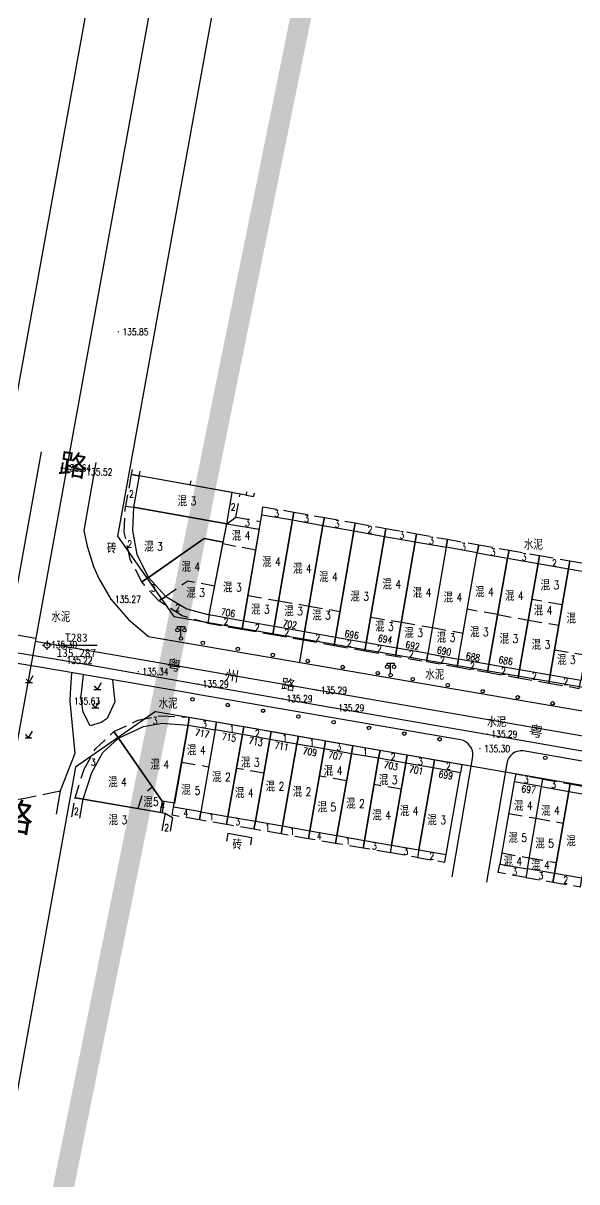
# Model space of a CAD drawing. Extents: x 529262 to 576451, y 2694391 to 2717535.
# Drawn here: x 562983.1 to 563063.2, y 2710681.8 to 2710849.6 of the extents above; entities that cross this region are included whole.
import ezdxf
from ezdxf.enums import TextEntityAlignment as Align
from ezdxf.xclip import XClip

# ---------------------------------------------------------------- set-up
doc = ezdxf.new("R2010")
doc.units = 0
doc.header["$XCLIPFRAME"] = 0
doc.linetypes.add('X3', pattern=[5, 4, -1])
doc.linetypes.add('X5', pattern=[3, 2, -1])
for name, color, linetype in [('DLDW', 8, 'Continuous'), ('DLSS', 4, 'Continuous'), ('GCD', 8, 'Continuous'), ('JMD', 8, 'Continuous'), ('KZD', 8, 'Continuous'), ('PP-COM', 7, 'Continuous'), ('RD-中线', 40, 'Continuous'), ('RD-红线', 7, 'Continuous'), ('RD-路名', 7, 'Continuous'), ('ZBTZ', 8, 'Continuous'), ('ZJ', 7, 'Continuous'), ('污水管径标注_W10-', 202, 'Continuous')]:
    doc.layers.add(name, color=color, linetype=linetype)
doc.styles.add('HZ', font='rs.shx', dxfattribs={"width": 0.8, "bigfont": 'hztxt.shx'})
doc.styles.add('等线体', font='simhei.ttf')
doc.styles.add('黑体', font='simhei.ttf')
doc.linetypes.add('1161', pattern='A,0,[149,AAA.SHX,S=0.15,R=0,X=0,Y=0],-1.6', length=1.6)

# ---------------------------------------------------------------- blocks, each defined once
blk = doc.blocks.new('A$C19FD0107')
at = {"layer": 'RD-中线', "color": 8, "linetype": 'Continuous', "flags": 128}
blk.add_lwpolyline([(-7926.85, 16857.8), (-7983.61, 16535.02, 0.000335), (-7984.3, 16531.06), (-7992.62, 16483.39, -0.001605), (-7995.99, 16464.44), (-8013.11, 16369.92)], format="xyb", dxfattribs=at)
at = {"layer": 'RD-中线', "color": 8}
blk.add_lwpolyline([(-8300.43, 16419.57), (-8013.11, 16369.92)], dxfattribs=at)
at = {"layer": 'RD-中线', "color": 8, "linetype": 'Continuous', "flags": 128}
blk.add_lwpolyline([(-8013.11, 16369.92), (-8033.63, 16256.59)], dxfattribs=at)
at = {"layer": 'RD-中线', "color": 8}
blk.add_lwpolyline([(-7433.31, 16268.2), (-7445.44, 16270.31, -0.00032), (-7446.07, 16270.42), (-7580.09, 16293.87, 0.002484), (-7581.56, 16294.12), (-7591.96, 16295.83, -0.002386), (-7593.37, 16296.07), (-7727.75, 16319.52, -0.004068), (-7730.15, 16319.96), (-7740.24, 16321.9, 0.004219), (-7742.73, 16322.35), (-7875.73, 16345.48, -0.003742), (-7877.94, 16345.88), (-7887.44, 16347.68, 0.004018), (-7889.81, 16348.11), (-8013.19, 16369.43)], format="xyb", dxfattribs=at)
at = {"layer": 'RD-红线', "color": 8, "linetype": 'Continuous', "flags": 128}
for points in [[(-8004.93, 16465.56), (-8018.08, 16392.99), (-8018.96, 16388.11)], [(-7987.18, 16462.57), (-8001.28, 16384.71)], [(-8007.34, 16351.25), (-8019.92, 16281.76), (-8020.82, 16276.8)]]:
    blk.add_lwpolyline(points, dxfattribs=at)
at = {"layer": 'RD-红线', "color": 8, "linetype": 'Continuous'}
for points in [[(-8001.28, 16384.71), (-7993.14, 16373.07, 0.41657)], [(-7995.8, 16359.32), (-8007.34, 16351.25, 0.411861)]]:
    blk.add_lwpolyline(points, format="xyb", dxfattribs=at)
at = {"layer": 'RD-红线', "color": 8}
for points in [[(-7993.14, 16373.07), (-7982.24, 16371.19), (-7897.23, 16356.5)], [(-7995.8, 16359.32), (-7985.02, 16357.46), (-7899.72, 16342.72)]]:
    blk.add_lwpolyline(points, dxfattribs=at)
blk = doc.blocks.new('GC200')
at = {"linetype": 'Continuous', "const_width": 0.2, "flags": 128}
blk.add_lwpolyline([(-0.1, 0, 1), (0.1, 0, 1)], format="xyb", close=True, dxfattribs=at)
blk = doc.blocks.new('gc170')
at = {"color": 8, "linetype": 'Continuous'}
blk.add_circle((0, 0), 0.5, dxfattribs=at)
blk = doc.blocks.new('gc123')
at = {"color": 8}
for p, q in [((-1, 0), (1, 0)), ((0, 0), (-0.8, 1)), ((0, 0), (1.2, 2))]:
    blk.add_line(p, q, dxfattribs=at)
blk = doc.blocks.new('gc097')
at = {"color": 8}
for p, q in [((-1, 2.9), (-1, 3.5)), ((-1, 3.5), (1, 3.5)), ((0, 0.5), (0, 3.5)), ((1, 3.5), (1, 2.9))]:
    blk.add_line(p, q, dxfattribs=at)
for centre in [(-1, 2.4), (0, 0), (1, 2.4)]:
    blk.add_circle(centre, 0.5, dxfattribs=at)
blk = doc.blocks.new('gc116')
at = {"color": 8}
for p, q in [((-1.3, 0), (-0.8, 0)), ((0, 1.3), (0, 0.8)), ((1.3, 0), (0.8, 0)), ((0, -1.3), (0, -0.8))]:
    blk.add_line(p, q, dxfattribs=at)
blk.add_circle((0, 0), 0.8, dxfattribs=at)
blk.add_point((0, 0), dxfattribs=at)

msp = doc.modelspace()

# ---------------------------------------------------------------- linework, layer by layer
at = {"layer": 'DLSS', "linetype": 'Continuous', "flags": 128}
for points, elevation in [([(563007.217, 2710752.568), (562988.83, 2710755.738), (562980.26, 2710757.216), (562985.725, 2710787.483)], -526.335), ([(562993.597, 2710785.957), (562991.84, 2710776.129), (562992.316, 2710773.852), (562993.231, 2710770.91), (562994.016, 2710769.167), (562995.724, 2710766.152), (562998.286, 2710763.228), (563001.2, 2710760.779), (563049.084, 2710752.568)], -529.896), ([(563049.084, 2710752.568), (563098.147, 2710744.155), (563105.131, 2710745.285), (563107.814, 2710746.406), (563112.144, 2710750.073), (563114.126, 2710752.568)], -529.896), ([(563053.084, 2710742.405), (563050.114, 2710725.207)], 135.294)]:
    msp.add_lwpolyline(points, dxfattribs=dict(at, elevation=elevation))
for points, elevation in [([(563045.154, 2710725.989), (563048.166, 2710743.403, 0.3785786), (563046.38, 2710745.816), (563008.54, 2710752.34), (563007.217, 2710752.568)], -526.335), ([(563087.056, 2710705.078), (563105.993, 2710702.044), (563107.565, 2710702.661), (563108.395, 2710703.999), (563110.425, 2710715.681), (563110.525, 2710716.441), (563109.629, 2710723.055, 0.2318642), (563103.307, 2710732.596), (563096.833, 2710736.406), (563094.286, 2710737.397), (563055.451, 2710744.196, 0.4117115), (563053.084, 2710742.405)], 135.294)]:
    msp.add_lwpolyline(points, format="xyb", dxfattribs=dict(at, elevation=elevation))
at = {"layer": 'DLSS', "linetype": 'X3', "flags": 128}
msp.add_lwpolyline([(562980.975, 2710737.027), (562983.07, 2710737.338), (562988.4, 2710738.425)], dxfattribs=at)
at = {"layer": 'JMD', "linetype": 'X5'}
for points, elevation in [([(562998.817, 2710784.945), (562998.691, 2710784.232), (562999.863, 2710784.025)], 135.675), ([(562999.863, 2710784.025), (562998.691, 2710784.232), (562997.88, 2710779.636), (562999.033, 2710779.478)], 135.695), ([(563012.525, 2710777.093), (563013.859, 2710778.047), (563014.45, 2710781.398)], 135.652), ([(563015.315, 2710781.242), (563016.469, 2710781.037), (563016.554, 2710781.506)], 135.675), ([(563017.592, 2710778.392), (563017.774, 2710779.565), (563022.237, 2710778.777), (563022.042, 2710777.669)], 135.71), ([(563022.042, 2710777.669), (563022.237, 2710778.777), (563026.657, 2710777.996), (563026.454, 2710776.846)], 135.71), ([(563012.525, 2710777.093), (563013.859, 2710778.047), (563017.43, 2710777.423)], 135.652), ([(563026.454, 2710776.846), (563026.657, 2710777.996), (563031.125, 2710777.207), (563030.922, 2710776.057)], 135.613), ([(563030.922, 2710776.057), (563031.125, 2710777.207), (563035.58, 2710776.42), (563035.376, 2710775.264)], 135.613), ([(563035.376, 2710775.264), (563035.58, 2710776.42), (563040.012, 2710775.637), (563039.81, 2710774.493)], -527.225), ([(563039.81, 2710774.493), (563040.012, 2710775.637), (563044.506, 2710774.843), (563044.304, 2710773.698)], -527.075), ([(563044.304, 2710773.698), (563044.506, 2710774.843), (563049.008, 2710774.048), (563048.803, 2710772.886)], 135.878), ([(563048.803, 2710772.886), (563049.008, 2710774.048), (563053.397, 2710773.273), (563053.196, 2710772.132)], 135.878), ([(563053.196, 2710772.132), (563053.397, 2710773.273), (563057.828, 2710772.49), (563057.624, 2710771.334)], 135.878), ([(563057.624, 2710771.334), (563057.828, 2710772.49), (563062.2, 2710771.718), (563061.997, 2710770.568)], -526.935), ([(563061.997, 2710770.568), (563062.2, 2710771.718), (563066.648, 2710770.932), (563066.446, 2710769.785)], -526.949), ([(563003.712, 2710766.573), (563002.706, 2710765.921), (563000.212, 2710768.664), (563001.176, 2710769.334)], 135.652), ([(563010.005, 2710763.889), (563009.795, 2710762.695), (563006.075, 2710763.746), (563002.706, 2710765.921), (563003.712, 2710766.573)], 135.652), ([(563010.005, 2710763.889), (563009.795, 2710762.695), (563014.773, 2710761.821), (563014.976, 2710762.977)], 135.652), ([(563014.976, 2710762.977), (563014.773, 2710761.821), (563019.187, 2710761.046), (563019.392, 2710762.21)], 135.702), ([(563019.392, 2710762.21), (563019.187, 2710761.046), (563023.592, 2710760.273), (563023.797, 2710761.439)], 135.71), ([(563023.797, 2710761.439), (563023.592, 2710760.273), (563028.059, 2710759.488), (563028.262, 2710760.645)], 135.613), ([(563028.262, 2710760.645), (563028.059, 2710759.488), (563032.532, 2710758.703), (563032.735, 2710759.859)], 135.613), ([(563032.735, 2710759.859), (563032.532, 2710758.703), (563036.966, 2710757.924), (563037.165, 2710759.056)], -527.225), ([(563041.651, 2710758.299), (563041.447, 2710757.138), (563045.876, 2710756.36), (563046.075, 2710757.491)], 135.878), ([(563046.075, 2710757.491), (563045.876, 2710756.36), (563050.294, 2710755.584), (563050.492, 2710756.71)], 135.878), ([(563050.492, 2710756.71), (563050.294, 2710755.584), (563054.714, 2710754.808), (563054.911, 2710755.927)], 135.877), ([(563054.911, 2710755.927), (563054.714, 2710754.808), (563059.154, 2710754.028), (563059.357, 2710755.18)], -526.935), ([(563059.357, 2710755.18), (563059.154, 2710754.028), (563063.572, 2710753.253), (563063.775, 2710754.409)], -526.949), ([(563010.832, 2710747.24), (563011.034, 2710748.407), (563014.993, 2710747.721), (563014.792, 2710746.559)], 135.544), ([(563014.792, 2710746.559), (563014.993, 2710747.721), (563018.96, 2710747.033), (563018.757, 2710745.859)], 135.804), ([(563018.757, 2710745.859), (563018.96, 2710747.033), (563022.893, 2710746.351), (563022.692, 2710745.192)], 135.591), ([(563022.692, 2710745.192), (563022.893, 2710746.351), (563026.848, 2710745.665), (563026.645, 2710744.492)], 135.523), ([(563026.645, 2710744.492), (563026.848, 2710745.665), (563030.795, 2710744.981), (563030.588, 2710743.783)], 135.483), ([(563030.588, 2710743.783), (563030.795, 2710744.981), (563034.719, 2710744.301), (563034.517, 2710743.136)], 135.474), ([(563034.517, 2710743.136), (563034.719, 2710744.301), (563038.663, 2710743.617), (563038.458, 2710742.43)], 135.474), ([(563038.458, 2710742.43), (563038.663, 2710743.617), (563042.602, 2710742.934), (563042.398, 2710741.755)], 135.684), ([(563042.398, 2710741.755), (563042.602, 2710742.934), (563046.582, 2710742.244), (563046.368, 2710741.046)], 135.684), ([(563058.114, 2710739.047), (563058.304, 2710740.121), (563054.361, 2710740.819), (563054.149, 2710739.713)], 134.868), ([(563058.114, 2710739.047), (563058.304, 2710740.121), (563062.25, 2710739.423), (563062.061, 2710738.352)], 135.627), ([(563062.061, 2710738.352), (563062.25, 2710739.423), (563066.169, 2710738.729), (563065.977, 2710737.64)], 135.627), ([(562990.084, 2710734.674), (562990.546, 2710737.306), (562990.576, 2710737.405), (562991.737, 2710737.207)], 136.185), ([(563003.203, 2710735.253), (563003.487, 2710736.891)], 136.407), ([(563003.606, 2710735.184), (563004.677, 2710734.551), (563004.308, 2710732.431)], 135.891), ([(563008.777, 2710735.381), (563008.576, 2710734.219), (563004.648, 2710734.896), (563004.842, 2710736.044)], 135.544), ([(563012.69, 2710734.697), (563012.491, 2710733.544), (563008.576, 2710734.219), (563008.777, 2710735.381)], 135.804), ([(563016.673, 2710734.023), (563016.472, 2710732.858), (563012.491, 2710733.544), (563012.69, 2710734.697)], 135.591), ([(563020.616, 2710733.343), (563020.415, 2710732.178), (563016.472, 2710732.858), (563016.673, 2710734.023)], 135.523), ([(563024.561, 2710732.642), (563024.363, 2710731.497), (563020.415, 2710732.178), (563020.616, 2710733.343)], 135.483), ([(563028.478, 2710731.946), (563028.284, 2710730.821), (563024.363, 2710731.497), (563024.561, 2710732.642)], 135.474), ([(563032.448, 2710731.254), (563032.255, 2710730.137), (563028.284, 2710730.821), (563028.478, 2710731.946)], 135.474), ([(563036.398, 2710730.574), (563036.205, 2710729.456), (563032.255, 2710730.137), (563032.448, 2710731.254)], 135.684), ([(563056.049, 2710727.143), (563055.831, 2710725.883), (563051.803, 2710726.578), (563052.054, 2710727.826)], 135.299), ([(563056.049, 2710727.143), (563055.831, 2710725.883), (563059.75, 2710725.206), (563059.967, 2710726.461)], 135.605), ([(563059.967, 2710726.461), (563059.75, 2710725.206), (563063.737, 2710724.518), (563063.954, 2710725.775)], 135.627)]:
    msp.add_lwpolyline(points, dxfattribs=dict(at, elevation=elevation))
at = {"layer": 'JMD', "linetype": 'Continuous', "flags": 128}
for points, elevation in [([(562999.033, 2710779.478), (563012.525, 2710777.093), (563013.3, 2710781.605), (562999.863, 2710784.025)], 135.695), ([(563017.592, 2710778.392), (563022.042, 2710777.669), (563019.392, 2710762.21), (563014.976, 2710762.977)], 135.71), ([(563012.525, 2710777.093), (563017.234, 2710776.286), (563014.976, 2710762.977), (563010.005, 2710763.889)], -528.626), ([(563022.042, 2710777.669), (563026.454, 2710776.846), (563023.797, 2710761.439), (563019.392, 2710762.21)], -527.367), ([(563028.262, 2710760.645), (563023.797, 2710761.439), (563026.454, 2710776.846), (563030.922, 2710776.057)], 135.613), ([(563030.922, 2710776.057), (563035.376, 2710775.264), (563032.735, 2710759.859), (563028.262, 2710760.645)], -527.299), ([(563035.376, 2710775.264), (563039.81, 2710774.493), (563037.165, 2710759.056), (563032.735, 2710759.859)], -527.225), ([(563039.81, 2710774.493), (563044.304, 2710773.698), (563041.651, 2710758.299), (563037.165, 2710759.056)], -527.075), ([(563041.651, 2710758.299), (563046.075, 2710757.491), (563048.803, 2710772.886), (563044.304, 2710773.698)], 135.878), ([(563048.803, 2710772.886), (563053.196, 2710772.132), (563050.492, 2710756.71), (563046.075, 2710757.491)], 135.878), ([(563053.196, 2710772.132), (563057.624, 2710771.334), (563054.911, 2710755.927), (563050.492, 2710756.71)], -526.935), ([(563057.624, 2710771.334), (563061.997, 2710770.568), (563059.357, 2710755.18), (563054.911, 2710755.927)], -526.961), ([(563061.997, 2710770.568), (563066.446, 2710769.785), (563063.775, 2710754.409), (563059.357, 2710755.18)], -526.949), ([(563006.942, 2710747.93), (563010.832, 2710747.24), (563008.777, 2710735.381), (563004.842, 2710736.044), (563006.942, 2710747.93)], 135.544), ([(563014.792, 2710746.559), (563010.832, 2710747.24), (563008.777, 2710735.381), (563012.69, 2710734.697)], 135.804), ([(563018.757, 2710745.859), (563014.792, 2710746.559), (563012.69, 2710734.697), (563016.673, 2710734.023)], 135.812), ([(563022.692, 2710745.192), (563018.757, 2710745.859), (563016.673, 2710734.023), (563020.616, 2710733.343)], 135.591), ([(563026.645, 2710744.492), (563022.692, 2710745.192), (563020.616, 2710733.343), (563024.561, 2710732.642)], 135.523), ([(563030.588, 2710743.783), (563026.645, 2710744.492), (563024.561, 2710732.642), (563028.478, 2710731.946)], 135.483), ([(563034.517, 2710743.136), (563030.588, 2710743.783), (563028.478, 2710731.946), (563032.448, 2710731.254)], 135.474), ([(563038.458, 2710742.43), (563034.517, 2710743.136), (563032.448, 2710731.254), (563036.398, 2710730.574)], 135.74), ([(563042.398, 2710741.755), (563038.458, 2710742.43), (563036.398, 2710730.574), (563040.326, 2710729.89)], 135.684), ([(563042.398, 2710741.755), (563040.326, 2710729.89), (563044.304, 2710729.184), (563046.368, 2710741.046)], 135.684), ([(563054.149, 2710739.713), (563052.054, 2710727.826), (563056.049, 2710727.143), (563058.114, 2710739.047)], 135.659), ([(563058.114, 2710739.047), (563062.061, 2710738.352), (563059.967, 2710726.461), (563056.049, 2710727.143)], 135.627), ([(563062.061, 2710738.352), (563065.977, 2710737.64), (563063.954, 2710725.775), (563059.967, 2710726.461)], 135.636)]:
    msp.add_lwpolyline(points, close=True, dxfattribs=dict(at, elevation=elevation))
for points, elevation in [([(563015.402, 2710781.729), (563015.315, 2710781.242), (562999.863, 2710784.025), (562999.986, 2710784.718)], 135.675), ([(562991.261, 2710734.489), (562991.737, 2710737.207), (563003.606, 2710735.184), (563003.151, 2710732.613)], 135.891), ([(563016.016, 2710730.584), (563016.141, 2710731.611), (563012.694, 2710732.254), (563012.498, 2710731.139)], 135.826)]:
    msp.add_lwpolyline(points, dxfattribs=dict(at, elevation=elevation))
at = {"layer": 'JMD', "linetype": 'X5', "flags": 128}
for points, elevation in [([(563007.308, 2710783.298), (563007.201, 2710782.703)], 135.675), ([(563016.72, 2710773.257), (563011.966, 2710774.164)], 135.71), ([(563015.607, 2710766.696), (563020.031, 2710765.938)], 135.71), ([(563020.031, 2710765.938), (563024.441, 2710765.177)], 135.71), ([(563024.441, 2710765.177), (563028.911, 2710764.406)], 135.71), ([(563061.102, 2710765.352), (563056.707, 2710766.126)], -517.033), ([(563033.373, 2710763.585), (563037.81, 2710762.825)], -527.225), ([(563051.758, 2710763.931), (563047.354, 2710764.712)], -517.033), ([(563051.758, 2710763.931), (563056.183, 2710763.152)], -517.033), ([(563056.183, 2710763.152), (563060.594, 2710762.395)], -517.033), ([(563037.81, 2710762.825), (563042.297, 2710762.052)], -527.225), ([(563042.297, 2710762.052), (563046.743, 2710761.264)], -527.225), ([(563037.165, 2710759.056), (563036.966, 2710757.924), (563041.447, 2710757.138), (563041.651, 2710758.299)], -527.075), ([(563059.988, 2710758.862), (563064.415, 2710758.093)], -526.949), ([(563017.896, 2710740.969), (563013.926, 2710741.672)], 135.591), ([(563029.889, 2710739.861), (563025.952, 2710740.553)], 135.474), ([(563037.802, 2710738.657), (563033.856, 2710739.344)], 135.684), ([(563053.343, 2710735.14), (563057.316, 2710734.451)], 135.56), ([(563057.316, 2710734.451), (563061.252, 2710733.758)], 135.56), ([(563040.326, 2710729.89), (563040.134, 2710728.778), (563036.205, 2710729.456), (563036.398, 2710730.574)], 135.684), ([(563052.336, 2710729.426), (563056.325, 2710728.734)], 135.625), ([(563056.325, 2710728.734), (563060.245, 2710728.044)], 135.625)]:
    msp.add_lwpolyline(points, dxfattribs=dict(at, elevation=elevation))
at = {"layer": 'JMD', "linetype": 'X5'}
for points in [[(563001.176, 2710769.334), (563000.212, 2710768.664), (562998.523, 2710771.982), (562997.687, 2710775.887), (562997.88, 2710779.636), (562999.033, 2710779.478)], [(562996.875, 2710746.035), (562996.196, 2710746.998), (562999.672, 2710748.645), (563003.032, 2710749.29), (563007.107, 2710749.088), (563006.942, 2710747.93)], [(563006.942, 2710747.93), (563007.107, 2710749.088), (563011.034, 2710748.407), (563010.832, 2710747.24)], [(562991.737, 2710737.207), (562990.576, 2710737.405), (562991.877, 2710741.57), (562993.463, 2710744.447), (562996.196, 2710746.998), (562996.875, 2710746.035)], [(563040.326, 2710729.89), (563040.134, 2710728.778), (563044.11, 2710728.093), (563044.304, 2710729.184)]]:
    msp.add_lwpolyline(points, dxfattribs=at)
at = {"layer": 'JMD', "linetype": 'Continuous', "flags": 128}
for points in [[(562999.033, 2710779.478), (562998.901, 2710776.129), (562999.534, 2710772.638), (563001.176, 2710769.334), (563009.245, 2710774.95), (563012.015, 2710774.421), (563012.525, 2710777.093), (562999.033, 2710779.478)], [(563012.015, 2710774.421), (563009.245, 2710774.95), (563001.176, 2710769.334), (563003.712, 2710766.573), (563006.74, 2710764.76), (563010.005, 2710763.889), (563012.015, 2710774.421), (563009.245, 2710774.95)], [(562996.875, 2710746.035), (563000.492, 2710747.724), (563003.106, 2710748.226), (563006.942, 2710747.93), (563004.947, 2710736.638), (563003.169, 2710736.946)], [(562996.875, 2710746.035), (563003.169, 2710736.946), (563002.885, 2710735.307), (562991.737, 2710737.207), (562992.975, 2710741.095), (562994.568, 2710743.954), (562996.875, 2710746.035)]]:
    msp.add_lwpolyline(points, close=True, dxfattribs=at)
at = {"layer": 'JMD', "linetype": 'X5', "flags": 128}
for points in [[(563010.801, 2710768.064), (563006.872, 2710768.772), (563003.712, 2710766.573)], [(563005.998, 2710742.59), (563009.908, 2710741.912)], [(562999.703, 2710735.849), (563000.299, 2710737.781), (563001.728, 2710739.027)]]:
    msp.add_lwpolyline(points, dxfattribs=at)
at = {"layer": 'KZD', "linetype": 'Continuous'}
msp.add_line((562987.765, 2710759.497), (562993.765, 2710759.497), dxfattribs=at)
at = {"layer": 'PP-COM', "color": 8, "const_width": 3}
msp.add_lwpolyline([(563417.341, 2710556.693), (562978.055, 2710627.629), (563025.329, 2710860.726), (563456.913, 2710785.203), (563417.116, 2710556.733)], dxfattribs=at)
at = {"layer": 'ZBTZ', "linetype": '1161', "flags": 128}
msp.add_lwpolyline([(562991.612, 2710784.611), (562988.537, 2710785.17)], dxfattribs=at)
for points, elevation in [([(563023.597, 2710760.272), (563023.041, 2710757.034)], 135.568), ([(562990.028, 2710755.532), (562989.872, 2710752.568)], -526.335), ([(562989.872, 2710752.568), (562989.812, 2710751.413), (562990.52, 2710743.851), (562988.4, 2710738.425)], -526.335), ([(562988.4, 2710738.425), (562987.853, 2710735.026)], 135.472)]:
    msp.add_lwpolyline(points, dxfattribs=dict(at, elevation=elevation))
at = {"layer": 'ZBTZ', "linetype": '1161'}
for points in [[(562991.486, 2710752.568), (562991.81, 2710755.224)], [(562995.989, 2710754.504), (562996.193, 2710752.568)], [(562996.193, 2710752.568), (562996.327, 2710751.29), (562995.213, 2710748.916), (562994.37, 2710748.321), (562992.778, 2710747.843), (562991.728, 2710749.803), (562991.415, 2710751.987), (562991.486, 2710752.568)]]:
    msp.add_lwpolyline(points, dxfattribs=at)
at = {"layer": '污水管径标注_W10-'}
msp.add_lwpolyline([(562969, 2710760.552), (562988.737, 2710757.319), (563008.441, 2710753.887), (563020.619, 2710751.765), (563028.144, 2710750.454), (563050.174, 2710746.617), (563067.55, 2710743.59), (563079.729, 2710741.469), (563087.254, 2710740.158), (563106.957, 2710736.726), (563115.889, 2710735.17), (563126.658, 2710733.282), (563146.358, 2710729.83), (563158.137, 2710727.765), (563166.058, 2710726.376), (563185.757, 2710722.921), (563197.536, 2710720.855), (563205.458, 2710719.476), (563225.162, 2710716.048)], dxfattribs=at)

# ---------------------------------------------------------------- block references
at = {"layer": 'DLDW', "color": 252, "linetype": 'Continuous', "xscale": 0.5, "yscale": 0.5, "zscale": 0.5}
for p in [(563005.891, 2710760.481), (563036.252, 2710755.177)]:
    msp.add_blockref('gc097', p, dxfattribs=at)
at = {"layer": 'GCD', "linetype": 'Continuous'}
ref = msp.add_blockref('GC200', (562996.828, 2710804.878, 135.853), dxfattribs=dict(at, xscale=0.5, yscale=0.5, zscale=0.5))
ref.add_attrib('height', '135.85', dxfattribs={"linetype": 'Continuous', "height": 1, "style": 'HZ', "width": 0.8}).set_placement((562997.428, 2710804.878, 135.853), align=Align.MIDDLE_LEFT)
ref = msp.add_blockref('GC200', (562988.521, 2710785.152, 135.64), dxfattribs=dict(at, xscale=0.5, yscale=0.5, zscale=0.5))
ref.add_attrib('height', '135.64', dxfattribs={"linetype": 'Continuous', "height": 1, "style": 'HZ', "width": 0.8}).set_placement((562989.121, 2710785.152, 135.64), align=Align.MIDDLE_LEFT)
ref = msp.add_blockref('GC200', (562991.596, 2710784.593, 135.517), dxfattribs=dict(at, xscale=0.5, yscale=0.5, zscale=0.5))
ref.add_attrib('height', '135.52', dxfattribs={"linetype": 'Continuous', "height": 1, "style": 'HZ', "width": 0.8}).set_placement((562992.196, 2710784.593, 135.517), align=Align.MIDDLE_LEFT)
ref = msp.add_blockref('GC200', (562995.724, 2710766.152, 135.27), dxfattribs=dict(at, xscale=0.5, yscale=0.5))
ref.add_attrib('height', '135.27', dxfattribs={"linetype": 'Continuous', "height": 1, "style": 'HZ', "width": 0.8}).set_placement((562996.324, 2710766.152, 135.27), align=Align.MIDDLE_LEFT)
ref = msp.add_blockref('GC200', (562986.502, 2710759.571, 135.298), dxfattribs=dict(at, xscale=0.5, yscale=0.5, zscale=0.5))
ref.add_attrib('height', '135.30', dxfattribs={"linetype": 'Continuous', "height": 1, "style": 'HZ', "width": 0.8}).set_placement((562987.102, 2710759.571, 135.298), align=Align.MIDDLE_LEFT)
ref = msp.add_blockref('GC200', (562988.732, 2710757.319, 135.222), dxfattribs=dict(at, xscale=0.5, yscale=0.5, zscale=0.5))
ref.add_attrib('height', '135.22', dxfattribs={"linetype": 'Continuous', "height": 1, "style": 'HZ', "width": 0.8}).set_placement((562989.332, 2710757.319, 135.222), align=Align.MIDDLE_LEFT)
ref = msp.add_blockref('GC200', (562999.712, 2710755.677, 135.338), dxfattribs=dict(at, xscale=0.5, yscale=0.5, zscale=0.5))
ref.add_attrib('height', '135.34', dxfattribs={"linetype": 'Continuous', "height": 1, "style": 'HZ', "width": 0.8}).set_placement((563000.312, 2710755.677, 135.338), align=Align.MIDDLE_LEFT)
ref = msp.add_blockref('GC200', (563008.443, 2710753.875, 135.29), dxfattribs=dict(at, xscale=0.5, yscale=0.5, zscale=0.5))
ref.add_attrib('height', '135.29', dxfattribs={"linetype": 'Continuous', "height": 1, "style": 'HZ', "width": 0.8}).set_placement((563009.043, 2710753.875, 135.29), align=Align.MIDDLE_LEFT)
ref = msp.add_blockref('GC200', (563025.559, 2710752.964, 135.294), dxfattribs=dict(at, xscale=0.5, yscale=0.5))
ref.add_attrib('height', '135.29', dxfattribs={"linetype": 'Continuous', "height": 1, "style": 'HZ', "width": 0.8}).set_placement((563026.159, 2710752.964, 135.294), align=Align.MIDDLE_LEFT)
ref = msp.add_blockref('GC200', (562989.812, 2710751.413, 135.63), dxfattribs=dict(at, xscale=0.5, yscale=0.5))
ref.add_attrib('height', '135.63', dxfattribs={"linetype": 'Continuous', "height": 1, "style": 'HZ', "width": 0.8}).set_placement((562990.412, 2710751.413, 135.63), align=Align.MIDDLE_LEFT)
ref = msp.add_blockref('GC200', (563020.575, 2710751.769, 135.29), dxfattribs=dict(at, xscale=0.5, yscale=0.5, zscale=0.5))
ref.add_attrib('height', '135.29', dxfattribs={"linetype": 'Continuous', "height": 1, "style": 'HZ', "width": 0.8}).set_placement((563021.175, 2710751.769, 135.29), align=Align.MIDDLE_LEFT)
ref = msp.add_blockref('GC200', (563028.07, 2710750.441, 135.29), dxfattribs=dict(at, xscale=0.5, yscale=0.5, zscale=0.5))
ref.add_attrib('height', '135.29', dxfattribs={"linetype": 'Continuous', "height": 1, "style": 'HZ', "width": 0.8}).set_placement((563028.67, 2710750.441, 135.29), align=Align.MIDDLE_LEFT)
ref = msp.add_blockref('GC200', (563050.239, 2710746.633, 135.29), dxfattribs=dict(at, xscale=0.5, yscale=0.5, zscale=0.5))
ref.add_attrib('height', '135.29', dxfattribs={"linetype": 'Continuous', "height": 1, "style": 'HZ', "width": 0.8}).set_placement((563050.839, 2710746.633, 135.29), align=Align.MIDDLE_LEFT)
ref = msp.add_blockref('GC200', (563049.181, 2710744.54, 135.297), dxfattribs=dict(at, xscale=0.5, yscale=0.5))
ref.add_attrib('height', '135.30', dxfattribs={"linetype": 'Continuous', "height": 1, "style": 'HZ', "width": 0.8}).set_placement((563049.781, 2710744.54, 135.297), align=Align.MIDDLE_LEFT)
at = {"layer": 'KZD', "linetype": 'Continuous', "xscale": 0.5, "yscale": 0.5, "zscale": 0.5}
msp.add_blockref('gc116', (562986.515, 2710759.497, 135.287), dxfattribs=at)
at = {"layer": 'PP-COM'}
ref = msp.add_blockref('A$C19FD0107', (570997.993, 2694390.603), dxfattribs=at)
XClip(ref).set_block_clipping_path([(-9366.4383134884, 14428.6043910822), (-3328.4480743363, 17452.7484863754)])
at = {"layer": 'ZBTZ', "linetype": 'Continuous'}
for p, xscale, yscale, zscale, rotation in [((563009.061, 2710759.851), 0.4999999999795068, 0.4999999999795068, 0.4999999999795068, 350.183531617693), ((563014.127, 2710758.975), 0.4999999999795068, 0.4999999999795068, 0.4999999999795068, 350.183531617693), ((563019.192, 2710758.098), 0.4999999999795068, 0.4999999999795068, 0.4999999999795068, 350.183531617693), ((563024.258, 2710757.221), 0.4999999999795068, 0.4999999999795068, 0.4999999999795068, 350.183531617693), ((563029.324, 2710756.345), 0.4999999999795068, 0.4999999999795068, 0.4999999999795068, 350.183531617693), ((563034.39, 2710755.468), 0.4999999999795068, 0.4999999999795068, 0.4999999999795068, 350.183531617693), ((563039.456, 2710754.592), 0.4999999999795068, 0.4999999999795068, 0.4999999999795068, 350.183531617693), ((563044.522, 2710753.715), 0.4999999999795068, 0.4999999999795068, 0.4999999999795068, 350.183531617693), ((563049.588, 2710752.839), 0.4999999999795068, 0.4999999999795068, 0.4999999999795068, 350.183531617693), ((563007.564, 2710751.674), 0.4999999999499374, 0.4999999999499374, 0.4999999999499374, 350.8035224520166), ((563054.654, 2710751.962), 0.4999999999795068, 0.4999999999795068, 0.4999999999795068, 350.183531617693), ((563059.719, 2710751.086), 0.4999999999795068, 0.4999999999795068, 0.4999999999795068, 350.183531617693), ((563012.675, 2710750.846), 0.4999999999499374, 0.4999999999499374, 0.4999999999499374, 350.8035224520166), ((563017.787, 2710750.019), 0.4999999999499374, 0.4999999999499374, 0.4999999999499374, 350.8035224520166), ((563022.898, 2710749.191), 0.4999999999499374, 0.4999999999499374, 0.4999999999499374, 350.8035224520166), ((563028.01, 2710748.364), 0.4999999999499374, 0.4999999999499374, 0.4999999999499374, 350.8035224520166), ((563033.122, 2710747.536), 0.4999999999499374, 0.4999999999499374, 0.4999999999499374, 350.8035224520166), ((563038.233, 2710746.709), 0.4999999999499374, 0.4999999999499374, 0.4999999999499374, 350.8035224520166), ((563043.345, 2710745.881), 0.4999999999499374, 0.4999999999499374, 0.4999999999499374, 350.8035224520166), ((563058.644, 2710743.198), 0.4999999999678861, 0.4999999999678861, 0.4999999999678861, 170.2936048728863)]:
    msp.add_blockref('gc170', p, dxfattribs=dict(at, xscale=xscale, yscale=yscale, zscale=zscale, rotation=rotation))
at = {"layer": 'ZBTZ', "linetype": 'Continuous', "xscale": 0.5, "yscale": 0.5}
for p in [(562983.91, 2710754.099), (562993.798, 2710753.116), (562993.509, 2710750.457), (562983.82, 2710746.076)]:
    msp.add_blockref('gc123', p, dxfattribs=at)

# ---------------------------------------------------------------- texts
at = {"layer": 'JMD', "linetype": 'Continuous', "style": 'HZ', "width": 0.8}
for s, p in [('混', (563006.785, 2710780.378)), ('混', (563014.632, 2710775.377)), ('混', (563001.952, 2710773.799)), ('混', (563007.346, 2710770.88)), ('混', (563019.024, 2710771.592)), ('混', (563023.491, 2710770.608)), ('混', (563027.277, 2710769.397)), ('混', (563013.365, 2710767.895)), ('混', (563036.438, 2710768.337)), ('混', (563049.86, 2710767.231)), ('混', (563059.334, 2710768.207)), ('混', (563008.038, 2710767.103)), ('混', (563031.8, 2710766.571)), ('混', (563040.83, 2710767.126)), ('混', (563045.297, 2710766.445)), ('混', (563054.187, 2710766.681)), ('混', (563017.415, 2710764.69)), ('混', (563022.223, 2710764.437)), ('混', (563058.357, 2710764.557)), ('混', (563026.273, 2710763.846)), ('混', (563035.378, 2710762.21)), ('混', (563063.092, 2710763.401)), ('混', (563039.618, 2710761.301)), ('混', (563044.312, 2710760.62)), ('混', (563049.132, 2710761.423)), ('混', (563053.401, 2710760.448)), ('混', (563058.036, 2710759.594)), ('混', (563061.725, 2710757.392)), ('混', (563008.146, 2710744.31)), ('混', (563002.855, 2710742.239)), ('混', (563015.953, 2710742.54)), ('混', (563011.786, 2710740.439)), ('混', (563027.946, 2710741.344)), ('混', (562996.739, 2710739.684)), ('混', (563019.54, 2710739.08)), ('混', (563035.931, 2710740.01)), ('混', (563007.316, 2710738.579)), ('混', (563015.083, 2710738.129)), ('混', (563023.461, 2710738.313)), ('混', (563001.82, 2710736.813)), ('混', (563027.049, 2710736.067)), ('混', (563031.19, 2710736.587)), ('混', (563038.959, 2710735.514)), ('混', (563055.492, 2710736.289)), ('混', (563059.424, 2710735.566)), ('混', (562996.795, 2710734.214)), ('混', (563034.97, 2710734.894)), ('混', (563042.941, 2710734.208)), ('砖', (563014.744, 2710730.667)), ('混', (563054.679, 2710731.636)), ('混', (563058.565, 2710730.822)), ('混', (563063.06, 2710731.152)), ('混', (563053.956, 2710728.202)), ('混', (563057.978, 2710727.66))]:
    msp.add_text(s, height=1.5, dxfattribs=at).set_placement(p, align=Align.MIDDLE_RIGHT)
for s, p in [('3', (563007.285, 2710780.378)), ('4', (563015.132, 2710775.377)), ('3', (563002.452, 2710773.799)), ('4', (563007.846, 2710770.88)), ('4', (563019.524, 2710771.592)), ('4', (563023.991, 2710770.608)), ('4', (563027.777, 2710769.397)), ('3', (563013.865, 2710767.895)), ('4', (563036.938, 2710768.337)), ('3', (563059.834, 2710768.207)), ('3', (563008.538, 2710767.103)), ('3', (563032.3, 2710766.571)), ('4', (563041.33, 2710767.126)), ('4', (563045.797, 2710766.445)), ('4', (563050.36, 2710767.231)), ('4', (563054.687, 2710766.681)), ('3', (563017.915, 2710764.69)), ('3', (563022.723, 2710764.437)), ('4', (563058.857, 2710764.557)), ('3', (563026.773, 2710763.846)), ('3', (563035.878, 2710762.21)), ('3', (563040.118, 2710761.301)), ('3', (563049.632, 2710761.423)), ('3', (563044.812, 2710760.62)), ('3', (563053.901, 2710760.448)), ('3', (563058.536, 2710759.594)), ('3', (563062.225, 2710757.392)), ('4', (563008.646, 2710744.31)), ('3', (563016.453, 2710742.54)), ('4', (563003.355, 2710742.239)), ('4', (563028.446, 2710741.344)), ('4', (562997.239, 2710739.684)), ('2', (563012.286, 2710740.439)), ('2', (563020.04, 2710739.08)), ('3', (563036.431, 2710740.01)), ('5', (563007.872, 2710738.467)), ('4', (563015.583, 2710738.129)), ('2', (563023.961, 2710738.313)), ('5', (563001.84, 2710736.859)), ('5', (563027.549, 2710736.067)), ('2', (563031.69, 2710736.587)), ('4', (563055.992, 2710736.289)), ('3', (562997.295, 2710734.214)), ('4', (563035.47, 2710734.894)), ('4', (563039.459, 2710735.514)), ('3', (563043.441, 2710734.208)), ('4', (563059.924, 2710735.566)), ('5', (563055.179, 2710731.636)), ('5', (563059.065, 2710730.822)), ('4', (563054.456, 2710728.202)), ('4', (563058.478, 2710727.66))]:
    msp.add_text(s, height=1.2, dxfattribs=at).set_placement(p, align=Align.MIDDLE_LEFT)
at = {"layer": 'KZD', "linetype": 'Continuous', "style": '等线体'}
for s, p in [('T283', (562990.765, 2710760.597)), ('135.287', (562990.765, 2710758.397))]:
    msp.add_text(s, height=1.2, dxfattribs=at).set_placement(p, align=Align.MIDDLE)
at = {"layer": 'RD-路名', "color": 7, "style": '黑体'}
msp.add_text('粤州西路', height=4, rotation=351.30961, dxfattribs=at).set_placement((562973.793, 2710736.041), align=Align.MIDDLE)
at = {"layer": 'ZJ', "color": 8, "linetype": 'Continuous', "style": '等线体'}
for s, height, rotation, p in [('路', 3, 350.9163, (562990.324, 2710785.672)), ('粤', 1.5, 352.2409, (563004.903, 2710756.667)), ('州', 1.5, 352.2409, (563013.284, 2710755.076)), ('路', 1.5, 352.2409, (563021.444, 2710753.843)), ('粤', 1.5, 349.41208, (563057.32, 2710747.094))]:
    msp.add_text(s, height=height, rotation=rotation, dxfattribs=at).set_placement(p, align=Align.MIDDLE)
at = {"layer": 'ZJ', "color": 8, "linetype": 'Continuous', "style": 'HZ', "width": 0.8}
for s, height, p in [('2', 1, (562998.729, 2710781.385, -136.343)), ('2', 1, (563013.457, 2710779.52, -136.343)), ('3', 1, (563019.758, 2710778.572)), ('3', 1, (563024.086, 2710777.839)), ('3', 1, (563015.52, 2710777.264, -136.343)), ('3', 1, (563028.518, 2710777.072)), ('2', 1, (563033.264, 2710776.234)), ('3', 1, (563037.868, 2710775.464)), ('3', 1, (563042.155, 2710774.639)), ('水泥', 1.5, (563056.929, 2710774.166)), ('砖', 1.5, (562995.865, 2710773.622)), ('2', 1, (562998.49, 2710774.168, -136.343)), ('3', 1, (563046.805, 2710773.772)), ('3', 1, (563051.09, 2710773.016)), ('3', 1, (563055.594, 2710772.276)), ('2', 1, (563059.974, 2710771.429)), ('3', 1, (563001.899, 2710767.792, -136.343)), ('2', 1, (563005.43, 2710764.925, -136.343)), ('水泥', 1.5, (562988.512, 2710763.683)), ('2', 1, (563012.439, 2710762.943, -136.343)), ('2', 1, (563016.937, 2710762.055, -136.343)), ('2', 1, (563021.228, 2710761.352, -136.343)), ('2', 1, (563025.723, 2710760.589, -136.343)), ('2', 1, (563030.271, 2710759.806, -136.343)), ('2', 1, (563034.642, 2710759.007, -136.343)), ('2', 1, (563039.253, 2710758.233, -136.343)), ('2', 1, (563043.753, 2710757.348, -136.343)), ('2', 1, (563048.093, 2710756.522, -136.343)), ('水泥', 1.5, (563042.654, 2710755.333)), ('2', 1, (563052.594, 2710755.786, -136.343)), ('2', 1, (563057.078, 2710755.061, -136.343)), ('2', 1, (563061.618, 2710754.274, -136.343)), ('水泥', 1.5, (563004.039, 2710751.153)), ('3', 1, (563002.165, 2710748.587)), ('3', 1, (563009.302, 2710748.031)), ('水泥', 1.5, (563051.589, 2710748.467)), ('1', 1, (563013.272, 2710747.428)), ('2', 1, (563016.962, 2710746.759)), ('1', 1, (563020.931, 2710746.073)), ('1', 1, (563024.866, 2710745.41)), ('3', 1, (563028.765, 2710744.763)), ('3', 1, (562993.201, 2710742.571)), ('1', 1, (563032.587, 2710744.06)), ('2', 1, (563036.623, 2710743.365)), ('3', 1, (563040.557, 2710742.655)), ('2', 1, (563044.622, 2710742.017)), ('3', 1, (563055.901, 2710740.03)), ('3', 1, (563059.852, 2710739.335)), ('4', 1, (563003.188, 2710736.197)), ('2', 1, (562990.76, 2710735.441)), ('4', 1, (563006.609, 2710735.229)), ('1', 1, (563010.317, 2710734.663)), ('2', 1, (563003.828, 2710733.095)), ('3', 1, (563014.128, 2710733.942)), ('1', 1, (563018.433, 2710733.13)), ('1', 1, (563022.006, 2710732.552)), ('4', 1, (563025.92, 2710731.882)), ('1', 1, (563030.091, 2710731.162)), ('3', 1, (563033.901, 2710730.441)), ('3', 1, (563038.472, 2710729.645)), ('2', 1, (563042.22, 2710728.994)), ('3', 1, (563054.24, 2710726.721)), ('3', 1, (563058.024, 2710726.123)), ('2', 1, (563061.594, 2710725.532))]:
    msp.add_text(s, height=height, dxfattribs=at).set_placement(p, align=Align.MIDDLE)
for s, rotation, p in [('706', 350.16225, (563012.712, 2710764.218)), ('702', 350.16225, (563021.664, 2710762.528)), ('696', 350.16225, (563030.614, 2710761.033)), ('694', 350.16225, (563035.47, 2710760.389)), ('692', 350.16225, (563039.434, 2710759.448)), ('690', 350.16225, (563043.992, 2710758.655)), ('688', 350.16225, (563048.175, 2710757.808)), ('686', 350.16225, (563052.909, 2710757.264)), ('717', 350.33216, (563008.978, 2710746.743)), ('715', 350.39619, (563012.861, 2710746.18)), ('713', 349.4279, (563016.732, 2710745.555)), ('711', 349.81785, (563020.477, 2710744.875)), ('709', 350.26464, (563024.568, 2710744.089)), ('707', 349.76803, (563028.249, 2710743.494)), ('703', 348.44652, (563036.295, 2710742.061)), ('701', 349.25945, (563039.959, 2710741.412)), ('699', 351.99322, (563044.243, 2710740.717)), ('697', 352.99201, (563056.225, 2710738.613))]:
    msp.add_text(s, height=1, rotation=rotation, dxfattribs=at).set_placement(p, align=Align.MIDDLE)

doc.saveas('drawing.dxf')
